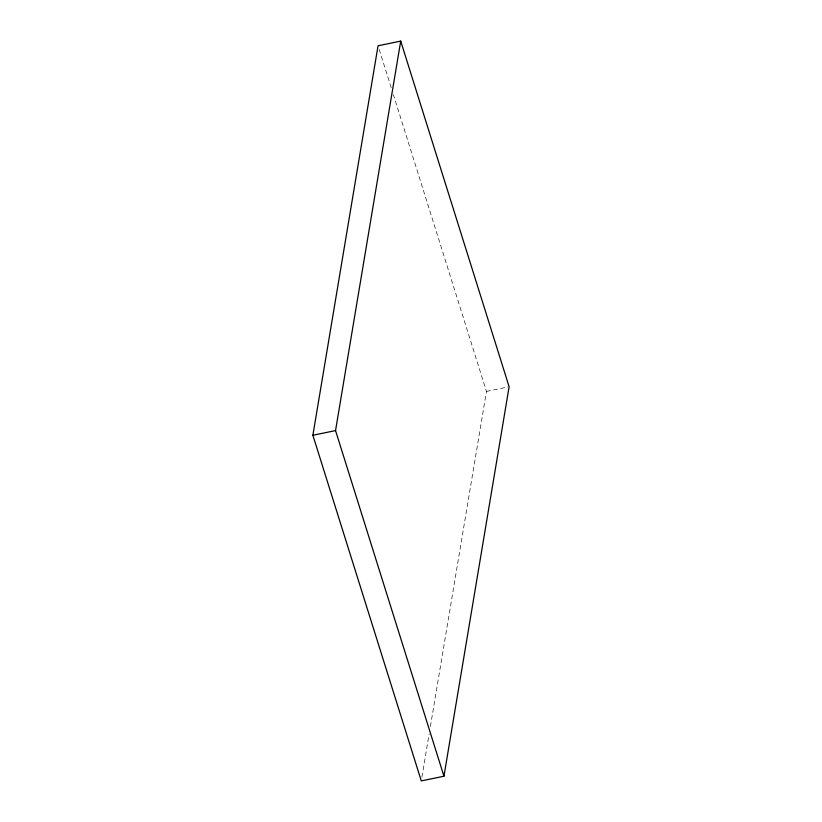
<?xml version="1.0" encoding="UTF-8"?>
<svg xmlns="http://www.w3.org/2000/svg" width="822" height="822" viewBox="0 0 822 822"><rect width="100%" height="100%" fill="white"/><g stroke="black" fill="none" stroke-linecap="round" stroke-linejoin="round"><path stroke-width="0.62" stroke-dasharray="4.11 3.08" d="M421.922 777.109L429.115 734.108M430.389 726.525L486.46 391.416L393.368 94.622M486.46 391.416L507.934 386.987M379.199 49.433L391.457 88.519"/><path stroke-width="1.23" d="M312.874 435.259L378.048 45.775L400.715 41.1L509.126 386.741L443.952 776.225L421.285 780.9L312.874 435.259L335.54 430.584L400.715 41.1M335.54 430.584L443.952 776.225"/></g></svg>
